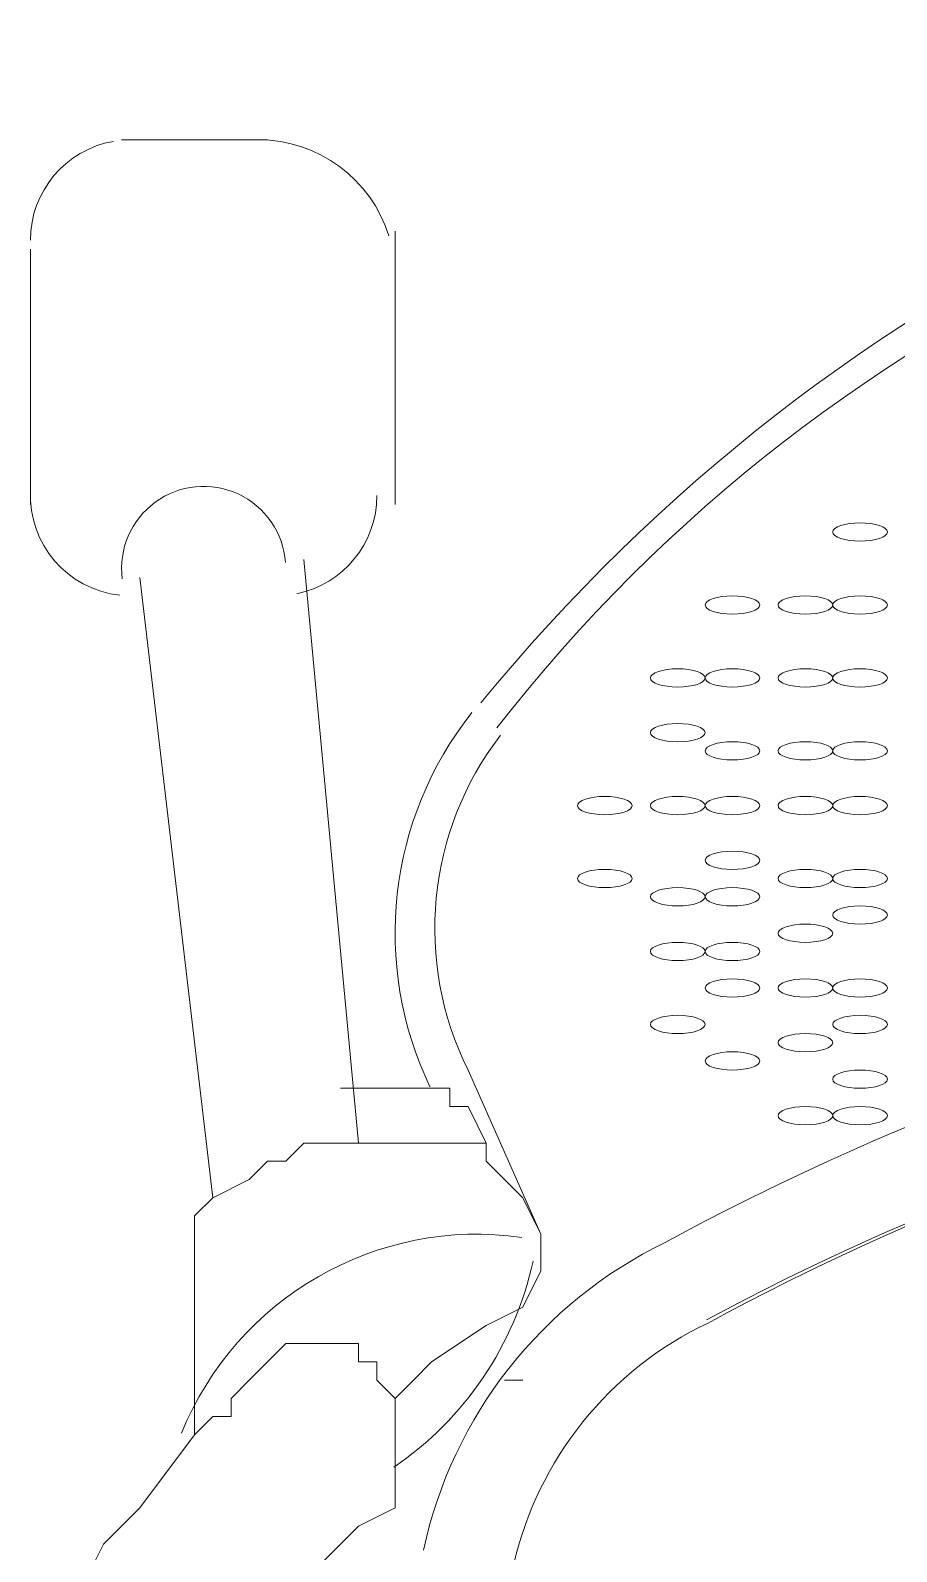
# Model space of a CAD drawing. Header units: metres. Extents: x 29 to 86.9, y -23.2 to 39.7.
# Drawn here: x 72.4143 to 72.5305, y -17.1515 to -16.9476 of the extents above; entities that cross this region are included whole.
import ezdxf

# ---------------------------------------------------------------- set-up
doc = ezdxf.new("R2010")
doc.units = ezdxf.units.M
doc.header["$LTSCALE"] = 100
doc.layers.get('0').update_dxf_attribs({"color": 254})
doc.layers.add('Arqui', color=8, linetype='Continuous', lineweight=0)

# ---------------------------------------------------------------- blocks, each defined once
blk = doc.blocks.new('A$C9582355f')
at = {"layer": 'Arqui'}
for points in [[(43.87749368278156, 6.126214199186052, 0.227858069496661), (43.6845608857256, 6.21636923779397, 0.2278580694967089), (43.49210938274956, 6.126214199186052)], [(43.87290380515759, 6.122865414649823, 0.25380102573538), (43.68388871256553, 6.205849049185872, 0.2538010257353667), (43.49425366037354, 6.122865414649823)], [(43.49471585431758, 6.121876805305874, 0.2864121761070987), (43.49037633276561, 6.076984711393834), (43.50015873276556, 6.054974311393835)], [(43.67021377332554, 6.093928121666067, 0.03702395519698023), (43.60830296911757, 6.088229262265941, 0.06904277544357525), (43.51682588806153, 6.053867237185841, 0.2305320559267535), (43.48439642501359, 6.012627475682166)], [(43.61093179346955, 6.076287177362246, 0.06904268617285898), (43.52236174822161, 6.043500045313976, -0.06904268617285898), (43.61093179346955, 6.076287177362246, 0.06904268617285898), (43.52257111603757, 6.043060791098014, 0.2302038230462377), (43.4964595671176, 6.01054424023414)]]:
    blk.add_lwpolyline(points, format="xyb", dxfattribs=at)
for points in [[(43.44390993276562, 6.201710311393981), (43.46347473276552, 6.201710311393981)], [(43.48059393276554, 6.189482311393931), (43.48059393276554, 6.152798311394235)], [(43.43168193276557, 6.152798311394235), (43.43168193276557, 6.18703671139383)], [(43.46836593276561, 6.145461511393933), (43.47570273276557, 6.067202311393885)], [(43.44635553276561, 6.143015911393832), (43.45613793276556, 6.059865511394037)], [(43.49282193276559, 6.067202311393885), (43.49037633276561, 6.072093511394087), (43.48793073276562, 6.072093511394087), (43.48793073276562, 6.074539111394188), (43.48548513276552, 6.074539111394188), (43.47814833276556, 6.074539111394188), (43.47325713276558, 6.074539111394188)], [(43.49526753276558, 6.035409511393937), (43.49771313276557, 6.035409511393937)], [(43.48059393276554, 6.032963911393836), (43.48059393276554, 6.030518311394189), (43.48059393276554, 6.028072711394088), (43.48059393276554, 6.023181511393886), (43.48059393276554, 6.018290311394139), (43.47570273276557, 6.015844711394038), (43.46836593276561, 6.00850791139419), (43.46347473276552, 6.006062311394089), (43.46102913276553, 6.003616711393988), (43.45613793276556, 6.001171111393887), (43.45124673276558, 5.998725511394241)], [(43.45369233276557, 6.028072711394088), (43.44635553276561, 6.018290311394139), (43.44146433276552, 6.013399111393937), (43.43901873276553, 6.00850791139419), (43.43657313276555, 6.006062311394089)]]:
    blk.add_lwpolyline(points, dxfattribs=at)
blk.add_lwpolyline([(43.45369233276557, 6.028072711394088), (43.45369233276557, 6.052528711394189), (43.45369233276557, 6.054974311393835), (43.45369233276557, 6.057419911393936), (43.45613793276556, 6.059865511394037), (43.46102913276553, 6.062311111394138), (43.46347473276552, 6.064756711394239), (43.46592033276562, 6.064756711394239), (43.46836593276561, 6.067202311393885), (43.47325713276558, 6.067202311393885), (43.47570273276557, 6.067202311393885), (43.48059393276554, 6.067202311393885), (43.48548513276552, 6.067202311393885), (43.49282193276559, 6.067202311393885), (43.49282193276559, 6.064756711394239), (43.49526753276558, 6.062311111394138), (43.49771313276557, 6.059865511394037), (43.50015873276556, 6.054974311393835), (43.50015873276556, 6.052528711394189), (43.50015873276556, 6.050083111394088), (43.49771313276557, 6.045191911393886), (43.49282193276559, 6.042746311394239), (43.48548513276552, 6.037855111394038), (43.48303953276553, 6.035409511393937), (43.48059393276554, 6.032963911393836), (43.47814833276556, 6.035409511393937), (43.47814833276556, 6.037855111394038), (43.47570273276557, 6.037855111394038), (43.47570273276557, 6.040300711394138), (43.47325713276558, 6.040300711394138), (43.46836593276561, 6.040300711394138), (43.46592033276562, 6.040300711394138), (43.46347473276552, 6.037855111394038), (43.46102913276553, 6.035409511393937), (43.45858353276554, 6.032963911393836), (43.45858353276554, 6.030518311394189), (43.45613793276556, 6.030518311394189)], close=True, dxfattribs=at)
for centre, radius, start, end in [((43.44513275100547, 6.188259508762258), 0.01345081824009118, 99.87680087607507, 179.9999887904429), ((43.46225192332832, 6.18336830699991), 0.01834200439423856, 17.30343829427164, 89.99997052057796), ((43.44513272943533, 6.154021101219769), 0.01345079319617437, 177.3961639787672, 263.6993687196739), ((43.4549151408101, 6.144238698365825), 0.01100520364456084, 4.097915738424931, 187.2511872355249), ((43.46469754731021, 6.15402110897503), 0.01345078545555456, 281.5740174149653, 1.030427251036324e-05), ((43.528283104026, 6.095326725158884), 0.0476891745968431, 141.6577184459217, 205.5871899459612), ((43.49159915401191, 6.012176300462215), 0.04279801544110137, 81.95254912861955, 157.8845305624173), ((43.45491518649573, 6.061088282006494), 0.04524353822634863, 304.3212610780321, 347.5634991541451)]:
    blk.add_arc(centre, radius, start, end, dxfattribs=at)
for points in [[(43.54295673276562, 6.150352711394135), (43.54093072435757, 6.150352711394135), (43.53928833276558, 6.149805239378111), (43.53928833276558, 6.149129911394084)], [(43.54662513276554, 6.149129911394084), (43.54662513276554, 6.149805239378111), (43.54498274117356, 6.150352711394135), (43.54295673276562, 6.150352711394135)], [(43.53928833276558, 6.149129911394084), (43.53928833276558, 6.148454583410057), (43.54093072435757, 6.147907111394034), (43.54295673276562, 6.147907111394034)], [(43.54295673276562, 6.147907111394034), (43.54498274117356, 6.147907111394034), (43.54662513276554, 6.148454583410057), (43.54662513276554, 6.149129911394084)], [(43.52583753276559, 6.140570311394185), (43.52381152435754, 6.140570311394185), (43.52216913276555, 6.140022839378162), (43.52216913276555, 6.139347511394135)], [(43.52950593276552, 6.139347511394135), (43.52950593276552, 6.140022839378162), (43.52786354117353, 6.140570311394185), (43.52583753276559, 6.140570311394185)], [(43.53561993276554, 6.140570311394185), (43.5335939243576, 6.140570311394185), (43.53195153276562, 6.140022839378162), (43.53195153276562, 6.139347511394135)], [(43.53928833276558, 6.139347511394135), (43.53928833276558, 6.140022839378162), (43.53764594117359, 6.140570311394185), (43.53561993276554, 6.140570311394185)], [(43.54295673276562, 6.140570311394185), (43.54093072435757, 6.140570311394185), (43.53928833276558, 6.140022839378162), (43.53928833276558, 6.139347511394135)], [(43.54662513276554, 6.139347511394135), (43.54662513276554, 6.140022839378162), (43.54498274117356, 6.140570311394185), (43.54295673276562, 6.140570311394185)], [(43.52216913276555, 6.139347511394135), (43.52216913276555, 6.138672183410108), (43.52381152435754, 6.138124711394084), (43.52583753276559, 6.138124711394084)], [(43.52583753276559, 6.138124711394084), (43.52786354117353, 6.138124711394084), (43.52950593276552, 6.138672183410108), (43.52950593276552, 6.139347511394135)], [(43.53195153276562, 6.139347511394135), (43.53195153276562, 6.138672183410108), (43.5335939243576, 6.138124711394084), (43.53561993276554, 6.138124711394084)], [(43.53561993276554, 6.138124711394084), (43.53764594117359, 6.138124711394084), (43.53928833276558, 6.138672183410108), (43.53928833276558, 6.139347511394135)], [(43.53928833276558, 6.139347511394135), (43.53928833276558, 6.138672183410108), (43.54093072435757, 6.138124711394084), (43.54295673276562, 6.138124711394084)], [(43.54295673276562, 6.138124711394084), (43.54498274117356, 6.138124711394084), (43.54662513276554, 6.138672183410108), (43.54662513276554, 6.139347511394135)], [(43.51850073276552, 6.130787911394236), (43.51647472435758, 6.130787911394236), (43.51483233276559, 6.130240439378213), (43.51483233276559, 6.129565111394186)], [(43.51483233276559, 6.129565111394186), (43.51483233276559, 6.128889783410159), (43.51647472435758, 6.128342311394135), (43.51850073276552, 6.128342311394135)], [(43.52216913276555, 6.129565111394186), (43.52216913276555, 6.130240439378213), (43.52052674117357, 6.130787911394236), (43.51850073276552, 6.130787911394236)], [(43.51850073276552, 6.128342311394135), (43.52052674117357, 6.128342311394135), (43.52216913276555, 6.128889783410159), (43.52216913276555, 6.129565111394186)], [(43.52583753276559, 6.130787911394236), (43.52381152435754, 6.130787911394236), (43.52216913276555, 6.130240439378213), (43.52216913276555, 6.129565111394186)], [(43.52216913276555, 6.129565111394186), (43.52216913276555, 6.128889783410159), (43.52381152435754, 6.128342311394135), (43.52583753276559, 6.128342311394135)], [(43.52950593276552, 6.129565111394186), (43.52950593276552, 6.130240439378213), (43.52786354117353, 6.130787911394236), (43.52583753276559, 6.130787911394236)], [(43.52583753276559, 6.128342311394135), (43.52786354117353, 6.128342311394135), (43.52950593276552, 6.128889783410159), (43.52950593276552, 6.129565111394186)], [(43.53561993276554, 6.130787911394236), (43.5335939243576, 6.130787911394236), (43.53195153276562, 6.130240439378213), (43.53195153276562, 6.129565111394186)], [(43.53195153276562, 6.129565111394186), (43.53195153276562, 6.128889783410159), (43.5335939243576, 6.128342311394135), (43.53561993276554, 6.128342311394135)], [(43.53928833276558, 6.129565111394186), (43.53928833276558, 6.130240439378213), (43.53764594117359, 6.130787911394236), (43.53561993276554, 6.130787911394236)], [(43.53561993276554, 6.128342311394135), (43.53764594117359, 6.128342311394135), (43.53928833276558, 6.128889783410159), (43.53928833276558, 6.129565111394186)], [(43.54295673276562, 6.130787911394236), (43.54093072435757, 6.130787911394236), (43.53928833276558, 6.130240439378213), (43.53928833276558, 6.129565111394186)], [(43.53928833276558, 6.129565111394186), (43.53928833276558, 6.128889783410159), (43.54093072435757, 6.128342311394135), (43.54295673276562, 6.128342311394135)], [(43.54662513276554, 6.129565111394186), (43.54662513276554, 6.130240439378213), (43.54498274117356, 6.130787911394236), (43.54295673276562, 6.130787911394236)], [(43.54295673276562, 6.128342311394135), (43.54498274117356, 6.128342311394135), (43.54662513276554, 6.128889783410159), (43.54662513276554, 6.129565111394186)], [(43.51850073276552, 6.123451111393933), (43.51647472435758, 6.123451111393933), (43.51483233276559, 6.12290363937791), (43.51483233276559, 6.122228311393883)], [(43.52216913276555, 6.122228311393883), (43.52216913276555, 6.12290363937791), (43.52052674117357, 6.123451111393933), (43.51850073276552, 6.123451111393933)], [(43.51483233276559, 6.122228311393883), (43.51483233276559, 6.121552983409856), (43.51647472435758, 6.121005511393832), (43.51850073276552, 6.121005511393832)], [(43.51850073276552, 6.121005511393832), (43.52052674117357, 6.121005511393832), (43.52216913276555, 6.121552983409856), (43.52216913276555, 6.122228311393883)], [(43.52583753276559, 6.121005511393832), (43.52381152435754, 6.121005511393832), (43.52216913276555, 6.120458039377809), (43.52216913276555, 6.119782711394237)], [(43.52216913276555, 6.119782711394237), (43.52216913276555, 6.11910738341021), (43.52381152435754, 6.118559911394186), (43.52583753276559, 6.118559911394186)], [(43.52950593276552, 6.119782711394237), (43.52950593276552, 6.120458039377809), (43.52786354117353, 6.121005511393832), (43.52583753276559, 6.121005511393832)], [(43.52583753276559, 6.118559911394186), (43.52786354117353, 6.118559911394186), (43.52950593276552, 6.11910738341021), (43.52950593276552, 6.119782711394237)], [(43.53561993276554, 6.121005511393832), (43.5335939243576, 6.121005511393832), (43.53195153276562, 6.120458039377809), (43.53195153276562, 6.119782711394237)], [(43.53195153276562, 6.119782711394237), (43.53195153276562, 6.11910738341021), (43.5335939243576, 6.118559911394186), (43.53561993276554, 6.118559911394186)], [(43.53928833276558, 6.119782711394237), (43.53928833276558, 6.120458039377809), (43.53764594117359, 6.121005511393832), (43.53561993276554, 6.121005511393832)], [(43.53561993276554, 6.118559911394186), (43.53764594117359, 6.118559911394186), (43.53928833276558, 6.11910738341021), (43.53928833276558, 6.119782711394237)], [(43.54295673276562, 6.121005511393832), (43.54093072435757, 6.121005511393832), (43.53928833276558, 6.120458039377809), (43.53928833276558, 6.119782711394237)], [(43.53928833276558, 6.119782711394237), (43.53928833276558, 6.11910738341021), (43.54093072435757, 6.118559911394186), (43.54295673276562, 6.118559911394186)], [(43.54662513276554, 6.119782711394237), (43.54662513276554, 6.120458039377809), (43.54498274117356, 6.121005511393832), (43.54295673276562, 6.121005511393832)], [(43.54295673276562, 6.118559911394186), (43.54498274117356, 6.118559911394186), (43.54662513276554, 6.11910738341021), (43.54662513276554, 6.119782711394237)], [(43.50871833276557, 6.113668711393984), (43.50669232435752, 6.113668711393984), (43.50504993276553, 6.113121239377961), (43.50504993276553, 6.112445911393934)], [(43.51238673276561, 6.112445911393934), (43.51238673276561, 6.113121239377961), (43.51074434117362, 6.113668711393984), (43.50871833276557, 6.113668711393984)], [(43.51850073276552, 6.113668711393984), (43.51647472435758, 6.113668711393984), (43.51483233276559, 6.113121239377961), (43.51483233276559, 6.112445911393934)], [(43.52216913276555, 6.112445911393934), (43.52216913276555, 6.113121239377961), (43.52052674117357, 6.113668711393984), (43.51850073276552, 6.113668711393984)], [(43.52583753276559, 6.113668711393984), (43.52381152435754, 6.113668711393984), (43.52216913276555, 6.113121239377961), (43.52216913276555, 6.112445911393934)], [(43.52950593276552, 6.112445911393934), (43.52950593276552, 6.113121239377961), (43.52786354117353, 6.113668711393984), (43.52583753276559, 6.113668711393984)], [(43.53561993276554, 6.113668711393984), (43.5335939243576, 6.113668711393984), (43.53195153276562, 6.113121239377961), (43.53195153276562, 6.112445911393934)], [(43.53928833276558, 6.112445911393934), (43.53928833276558, 6.113121239377961), (43.53764594117359, 6.113668711393984), (43.53561993276554, 6.113668711393984)], [(43.54295673276562, 6.113668711393984), (43.54093072435757, 6.113668711393984), (43.53928833276558, 6.113121239377961), (43.53928833276558, 6.112445911393934)], [(43.54662513276554, 6.112445911393934), (43.54662513276554, 6.113121239377961), (43.54498274117356, 6.113668711393984), (43.54295673276562, 6.113668711393984)], [(43.50504993276553, 6.112445911393934), (43.50504993276553, 6.111770583409907), (43.50669232435752, 6.111223111393883), (43.50871833276557, 6.111223111393883)], [(43.50871833276557, 6.111223111393883), (43.51074434117362, 6.111223111393883), (43.51238673276561, 6.111770583409907), (43.51238673276561, 6.112445911393934)], [(43.51483233276559, 6.112445911393934), (43.51483233276559, 6.111770583409907), (43.51647472435758, 6.111223111393883), (43.51850073276552, 6.111223111393883)], [(43.51850073276552, 6.111223111393883), (43.52052674117357, 6.111223111393883), (43.52216913276555, 6.111770583409907), (43.52216913276555, 6.112445911393934)], [(43.52216913276555, 6.112445911393934), (43.52216913276555, 6.111770583409907), (43.52381152435754, 6.111223111393883), (43.52583753276559, 6.111223111393883)], [(43.52583753276559, 6.111223111393883), (43.52786354117353, 6.111223111393883), (43.52950593276552, 6.111770583409907), (43.52950593276552, 6.112445911393934)], [(43.53195153276562, 6.112445911393934), (43.53195153276562, 6.111770583409907), (43.5335939243576, 6.111223111393883), (43.53561993276554, 6.111223111393883)], [(43.53561993276554, 6.111223111393883), (43.53764594117359, 6.111223111393883), (43.53928833276558, 6.111770583409907), (43.53928833276558, 6.112445911393934)], [(43.53928833276558, 6.112445911393934), (43.53928833276558, 6.111770583409907), (43.54093072435757, 6.111223111393883), (43.54295673276562, 6.111223111393883)], [(43.54295673276562, 6.111223111393883), (43.54498274117356, 6.111223111393883), (43.54662513276554, 6.111770583409907), (43.54662513276554, 6.112445911393934)], [(43.52583753276559, 6.106331911394136), (43.52381152435754, 6.106331911394136), (43.52216913276555, 6.105784439378112), (43.52216913276555, 6.105109111394086)], [(43.52216913276555, 6.105109111394086), (43.52216913276555, 6.104433783410059), (43.52381152435754, 6.103886311394035), (43.52583753276559, 6.103886311394035)], [(43.52950593276552, 6.105109111394086), (43.52950593276552, 6.105784439378112), (43.52786354117353, 6.106331911394136), (43.52583753276559, 6.106331911394136)], [(43.52583753276559, 6.103886311394035), (43.52786354117353, 6.103886311394035), (43.52950593276552, 6.104433783410059), (43.52950593276552, 6.105109111394086)], [(43.50871833276557, 6.103886311394035), (43.50669232435752, 6.103886311394035), (43.50504993276553, 6.103338839378011), (43.50504993276553, 6.102663511393985)], [(43.50504993276553, 6.102663511393985), (43.50504993276553, 6.101988183409958), (43.50669232435752, 6.101440711393934), (43.50871833276557, 6.101440711393934)], [(43.51238673276561, 6.102663511393985), (43.51238673276561, 6.103338839378011), (43.51074434117362, 6.103886311394035), (43.50871833276557, 6.103886311394035)], [(43.50871833276557, 6.101440711393934), (43.51074434117362, 6.101440711393934), (43.51238673276561, 6.101988183409958), (43.51238673276561, 6.102663511393985)], [(43.53561993276554, 6.103886311394035), (43.5335939243576, 6.103886311394035), (43.53195153276562, 6.103338839378011), (43.53195153276562, 6.102663511393985)], [(43.53195153276562, 6.102663511393985), (43.53195153276562, 6.101988183409958), (43.5335939243576, 6.101440711393934), (43.53561993276554, 6.101440711393934)], [(43.53928833276558, 6.102663511393985), (43.53928833276558, 6.103338839378011), (43.53764594117359, 6.103886311394035), (43.53561993276554, 6.103886311394035)], [(43.53561993276554, 6.101440711393934), (43.53764594117359, 6.101440711393934), (43.53928833276558, 6.101988183409958), (43.53928833276558, 6.102663511393985)], [(43.54295673276562, 6.103886311394035), (43.54093072435757, 6.103886311394035), (43.53928833276558, 6.103338839378011), (43.53928833276558, 6.102663511393985)], [(43.53928833276558, 6.102663511393985), (43.53928833276558, 6.101988183409958), (43.54093072435757, 6.101440711393934), (43.54295673276562, 6.101440711393934)], [(43.54662513276554, 6.102663511393985), (43.54662513276554, 6.103338839378011), (43.54498274117356, 6.103886311394035), (43.54295673276562, 6.103886311394035)], [(43.54295673276562, 6.101440711393934), (43.54498274117356, 6.101440711393934), (43.54662513276554, 6.101988183409958), (43.54662513276554, 6.102663511393985)], [(43.51850073276552, 6.101440711393934), (43.51647472435758, 6.101440711393934), (43.51483233276559, 6.100893239377911), (43.51483233276559, 6.100217911393884)], [(43.52216913276555, 6.100217911393884), (43.52216913276555, 6.100893239377911), (43.52052674117357, 6.101440711393934), (43.51850073276552, 6.101440711393934)], [(43.52583753276559, 6.101440711393934), (43.52381152435754, 6.101440711393934), (43.52216913276555, 6.100893239377911), (43.52216913276555, 6.100217911393884)], [(43.52950593276552, 6.100217911393884), (43.52950593276552, 6.100893239377911), (43.52786354117353, 6.101440711393934), (43.52583753276559, 6.101440711393934)], [(43.51483233276559, 6.100217911393884), (43.51483233276559, 6.099542583409857), (43.51647472435758, 6.098995111393833), (43.51850073276552, 6.098995111393833)], [(43.51850073276552, 6.098995111393833), (43.52052674117357, 6.098995111393833), (43.52216913276555, 6.099542583409857), (43.52216913276555, 6.100217911393884)], [(43.52216913276555, 6.100217911393884), (43.52216913276555, 6.099542583409857), (43.52381152435754, 6.098995111393833), (43.52583753276559, 6.098995111393833)], [(43.52583753276559, 6.098995111393833), (43.52786354117353, 6.098995111393833), (43.52950593276552, 6.099542583409857), (43.52950593276552, 6.100217911393884)], [(43.54295673276562, 6.098995111393833), (43.54093072435757, 6.098995111393833), (43.53928833276558, 6.09844763937781), (43.53928833276558, 6.097772311394237)], [(43.54662513276554, 6.097772311394237), (43.54662513276554, 6.09844763937781), (43.54498274117356, 6.098995111393833), (43.54295673276562, 6.098995111393833)], [(43.53561993276554, 6.096549511394187), (43.5335939243576, 6.096549511394187), (43.53195153276562, 6.096002039378163), (43.53195153276562, 6.095326711394137)], [(43.53928833276558, 6.095326711394137), (43.53928833276558, 6.096002039378163), (43.53764594117359, 6.096549511394187), (43.53561993276554, 6.096549511394187)], [(43.53928833276558, 6.097772311394237), (43.53928833276558, 6.097096983410211), (43.54093072435757, 6.096549511394187), (43.54295673276562, 6.096549511394187)], [(43.54295673276562, 6.096549511394187), (43.54498274117356, 6.096549511394187), (43.54662513276554, 6.097096983410211), (43.54662513276554, 6.097772311394237)], [(43.53195153276562, 6.095326711394137), (43.53195153276562, 6.09465138341011), (43.5335939243576, 6.094103911394086), (43.53561993276554, 6.094103911394086)], [(43.53561993276554, 6.094103911394086), (43.53764594117359, 6.094103911394086), (43.53928833276558, 6.09465138341011), (43.53928833276558, 6.095326711394137)], [(43.51850073276552, 6.094103911394086), (43.51647472435758, 6.094103911394086), (43.51483233276559, 6.093556439378062), (43.51483233276559, 6.092881111394036)], [(43.51483233276559, 6.092881111394036), (43.51483233276559, 6.092205783410009), (43.51647472435758, 6.091658311393985), (43.51850073276552, 6.091658311393985)], [(43.52216913276555, 6.092881111394036), (43.52216913276555, 6.093556439378062), (43.52052674117357, 6.094103911394086), (43.51850073276552, 6.094103911394086)], [(43.51850073276552, 6.091658311393985), (43.52052674117357, 6.091658311393985), (43.52216913276555, 6.092205783410009), (43.52216913276555, 6.092881111394036)], [(43.52583753276559, 6.094103911394086), (43.52381152435754, 6.094103911394086), (43.52216913276555, 6.093556439378062), (43.52216913276555, 6.092881111394036)], [(43.52216913276555, 6.092881111394036), (43.52216913276555, 6.092205783410009), (43.52381152435754, 6.091658311393985), (43.52583753276559, 6.091658311393985)], [(43.52950593276552, 6.092881111394036), (43.52950593276552, 6.093556439378062), (43.52786354117353, 6.094103911394086), (43.52583753276559, 6.094103911394086)], [(43.52583753276559, 6.091658311393985), (43.52786354117353, 6.091658311393985), (43.52950593276552, 6.092205783410009), (43.52950593276552, 6.092881111394036)], [(43.52583753276559, 6.089212711393884), (43.52381152435754, 6.089212711393884), (43.52216913276555, 6.08866523937786), (43.52216913276555, 6.087989911393834)], [(43.52950593276552, 6.087989911393834), (43.52950593276552, 6.08866523937786), (43.52786354117353, 6.089212711393884), (43.52583753276559, 6.089212711393884)], [(43.53561993276554, 6.089212711393884), (43.5335939243576, 6.089212711393884), (43.53195153276562, 6.08866523937786), (43.53195153276562, 6.087989911393834)], [(43.53928833276558, 6.087989911393834), (43.53928833276558, 6.08866523937786), (43.53764594117359, 6.089212711393884), (43.53561993276554, 6.089212711393884)], [(43.54295673276562, 6.089212711393884), (43.54093072435757, 6.089212711393884), (43.53928833276558, 6.08866523937786), (43.53928833276558, 6.087989911393834)], [(43.54662513276554, 6.087989911393834), (43.54662513276554, 6.08866523937786), (43.54498274117356, 6.089212711393884), (43.54295673276562, 6.089212711393884)], [(43.52216913276555, 6.087989911393834), (43.52216913276555, 6.087314583409807), (43.52381152435754, 6.086767111394238), (43.52583753276559, 6.086767111394238)], [(43.52583753276559, 6.086767111394238), (43.52786354117353, 6.086767111394238), (43.52950593276552, 6.087314583409807), (43.52950593276552, 6.087989911393834)], [(43.53195153276562, 6.087989911393834), (43.53195153276562, 6.087314583409807), (43.5335939243576, 6.086767111394238), (43.53561993276554, 6.086767111394238)], [(43.53561993276554, 6.086767111394238), (43.53764594117359, 6.086767111394238), (43.53928833276558, 6.087314583409807), (43.53928833276558, 6.087989911393834)], [(43.53928833276558, 6.087989911393834), (43.53928833276558, 6.087314583409807), (43.54093072435757, 6.086767111394238), (43.54295673276562, 6.086767111394238)], [(43.54295673276562, 6.086767111394238), (43.54498274117356, 6.086767111394238), (43.54662513276554, 6.087314583409807), (43.54662513276554, 6.087989911393834)], [(43.51850073276552, 6.084321511394137), (43.51647472435758, 6.084321511394137), (43.51483233276559, 6.083774039378113), (43.51483233276559, 6.083098711394086)], [(43.52216913276555, 6.083098711394086), (43.52216913276555, 6.083774039378113), (43.52052674117357, 6.084321511394137), (43.51850073276552, 6.084321511394137)], [(43.54295673276562, 6.084321511394137), (43.54093072435757, 6.084321511394137), (43.53928833276558, 6.083774039378113), (43.53928833276558, 6.083098711394086)], [(43.54662513276554, 6.083098711394086), (43.54662513276554, 6.083774039378113), (43.54498274117356, 6.084321511394137), (43.54295673276562, 6.084321511394137)], [(43.51483233276559, 6.083098711394086), (43.51483233276559, 6.08242338341006), (43.51647472435758, 6.081875911394036), (43.51850073276552, 6.081875911394036)], [(43.51850073276552, 6.081875911394036), (43.52052674117357, 6.081875911394036), (43.52216913276555, 6.08242338341006), (43.52216913276555, 6.083098711394086)], [(43.53928833276558, 6.083098711394086), (43.53928833276558, 6.08242338341006), (43.54093072435757, 6.081875911394036), (43.54295673276562, 6.081875911394036)], [(43.54295673276562, 6.081875911394036), (43.54498274117356, 6.081875911394036), (43.54662513276554, 6.08242338341006), (43.54662513276554, 6.083098711394086)], [(43.53561993276554, 6.081875911394036), (43.5335939243576, 6.081875911394036), (43.53195153276562, 6.081328439378012), (43.53195153276562, 6.080653111393985)], [(43.53195153276562, 6.080653111393985), (43.53195153276562, 6.079977783409959), (43.5335939243576, 6.079430311393935), (43.53561993276554, 6.079430311393935)], [(43.53928833276558, 6.080653111393985), (43.53928833276558, 6.081328439378012), (43.53764594117359, 6.081875911394036), (43.53561993276554, 6.081875911394036)], [(43.53561993276554, 6.079430311393935), (43.53764594117359, 6.079430311393935), (43.53928833276558, 6.079977783409959), (43.53928833276558, 6.080653111393985)], [(43.52583753276559, 6.079430311393935), (43.52381152435754, 6.079430311393935), (43.52216913276555, 6.078882839377911), (43.52216913276555, 6.078207511393884)], [(43.52216913276555, 6.078207511393884), (43.52216913276555, 6.077532183409858), (43.52381152435754, 6.076984711393834), (43.52583753276559, 6.076984711393834)], [(43.52950593276552, 6.078207511393884), (43.52950593276552, 6.078882839377911), (43.52786354117353, 6.079430311393935), (43.52583753276559, 6.079430311393935)], [(43.52583753276559, 6.076984711393834), (43.52786354117353, 6.076984711393834), (43.52950593276552, 6.077532183409858), (43.52950593276552, 6.078207511393884)], [(43.54295673276562, 6.076984711393834), (43.54093072435757, 6.076984711393834), (43.53928833276558, 6.07643723937781), (43.53928833276558, 6.075761911394238)], [(43.54662513276554, 6.075761911394238), (43.54662513276554, 6.07643723937781), (43.54498274117356, 6.076984711393834), (43.54295673276562, 6.076984711393834)], [(43.53928833276558, 6.075761911394238), (43.53928833276558, 6.075086583410211), (43.54093072435757, 6.074539111394188), (43.54295673276562, 6.074539111394188)], [(43.54295673276562, 6.074539111394188), (43.54498274117356, 6.074539111394188), (43.54662513276554, 6.075086583410211), (43.54662513276554, 6.075761911394238)], [(43.53561993276554, 6.072093511394087), (43.5335939243576, 6.072093511394087), (43.53195153276562, 6.071546039378063), (43.53195153276562, 6.070870711394036)], [(43.53928833276558, 6.070870711394036), (43.53928833276558, 6.071546039378063), (43.53764594117359, 6.072093511394087), (43.53561993276554, 6.072093511394087)], [(43.54295673276562, 6.072093511394087), (43.54093072435757, 6.072093511394087), (43.53928833276558, 6.071546039378063), (43.53928833276558, 6.070870711394036)], [(43.54662513276554, 6.070870711394036), (43.54662513276554, 6.071546039378063), (43.54498274117356, 6.072093511394087), (43.54295673276562, 6.072093511394087)], [(43.53195153276562, 6.070870711394036), (43.53195153276562, 6.07019538341001), (43.5335939243576, 6.069647911393986), (43.53561993276554, 6.069647911393986)], [(43.53561993276554, 6.069647911393986), (43.53764594117359, 6.069647911393986), (43.53928833276558, 6.07019538341001), (43.53928833276558, 6.070870711394036)], [(43.53928833276558, 6.070870711394036), (43.53928833276558, 6.07019538341001), (43.54093072435757, 6.069647911393986), (43.54295673276562, 6.069647911393986)], [(43.54295673276562, 6.069647911393986), (43.54498274117356, 6.069647911393986), (43.54662513276554, 6.07019538341001), (43.54662513276554, 6.070870711394036)]]:
    blk.add_open_spline(points, degree=3, dxfattribs=at)

msp = doc.modelspace()

# ---------------------------------------------------------------- block references
msp.add_blockref('A$C9582355f', (28.98266172889876, -23.16396569870889))

doc.saveas('drawing.dxf')
